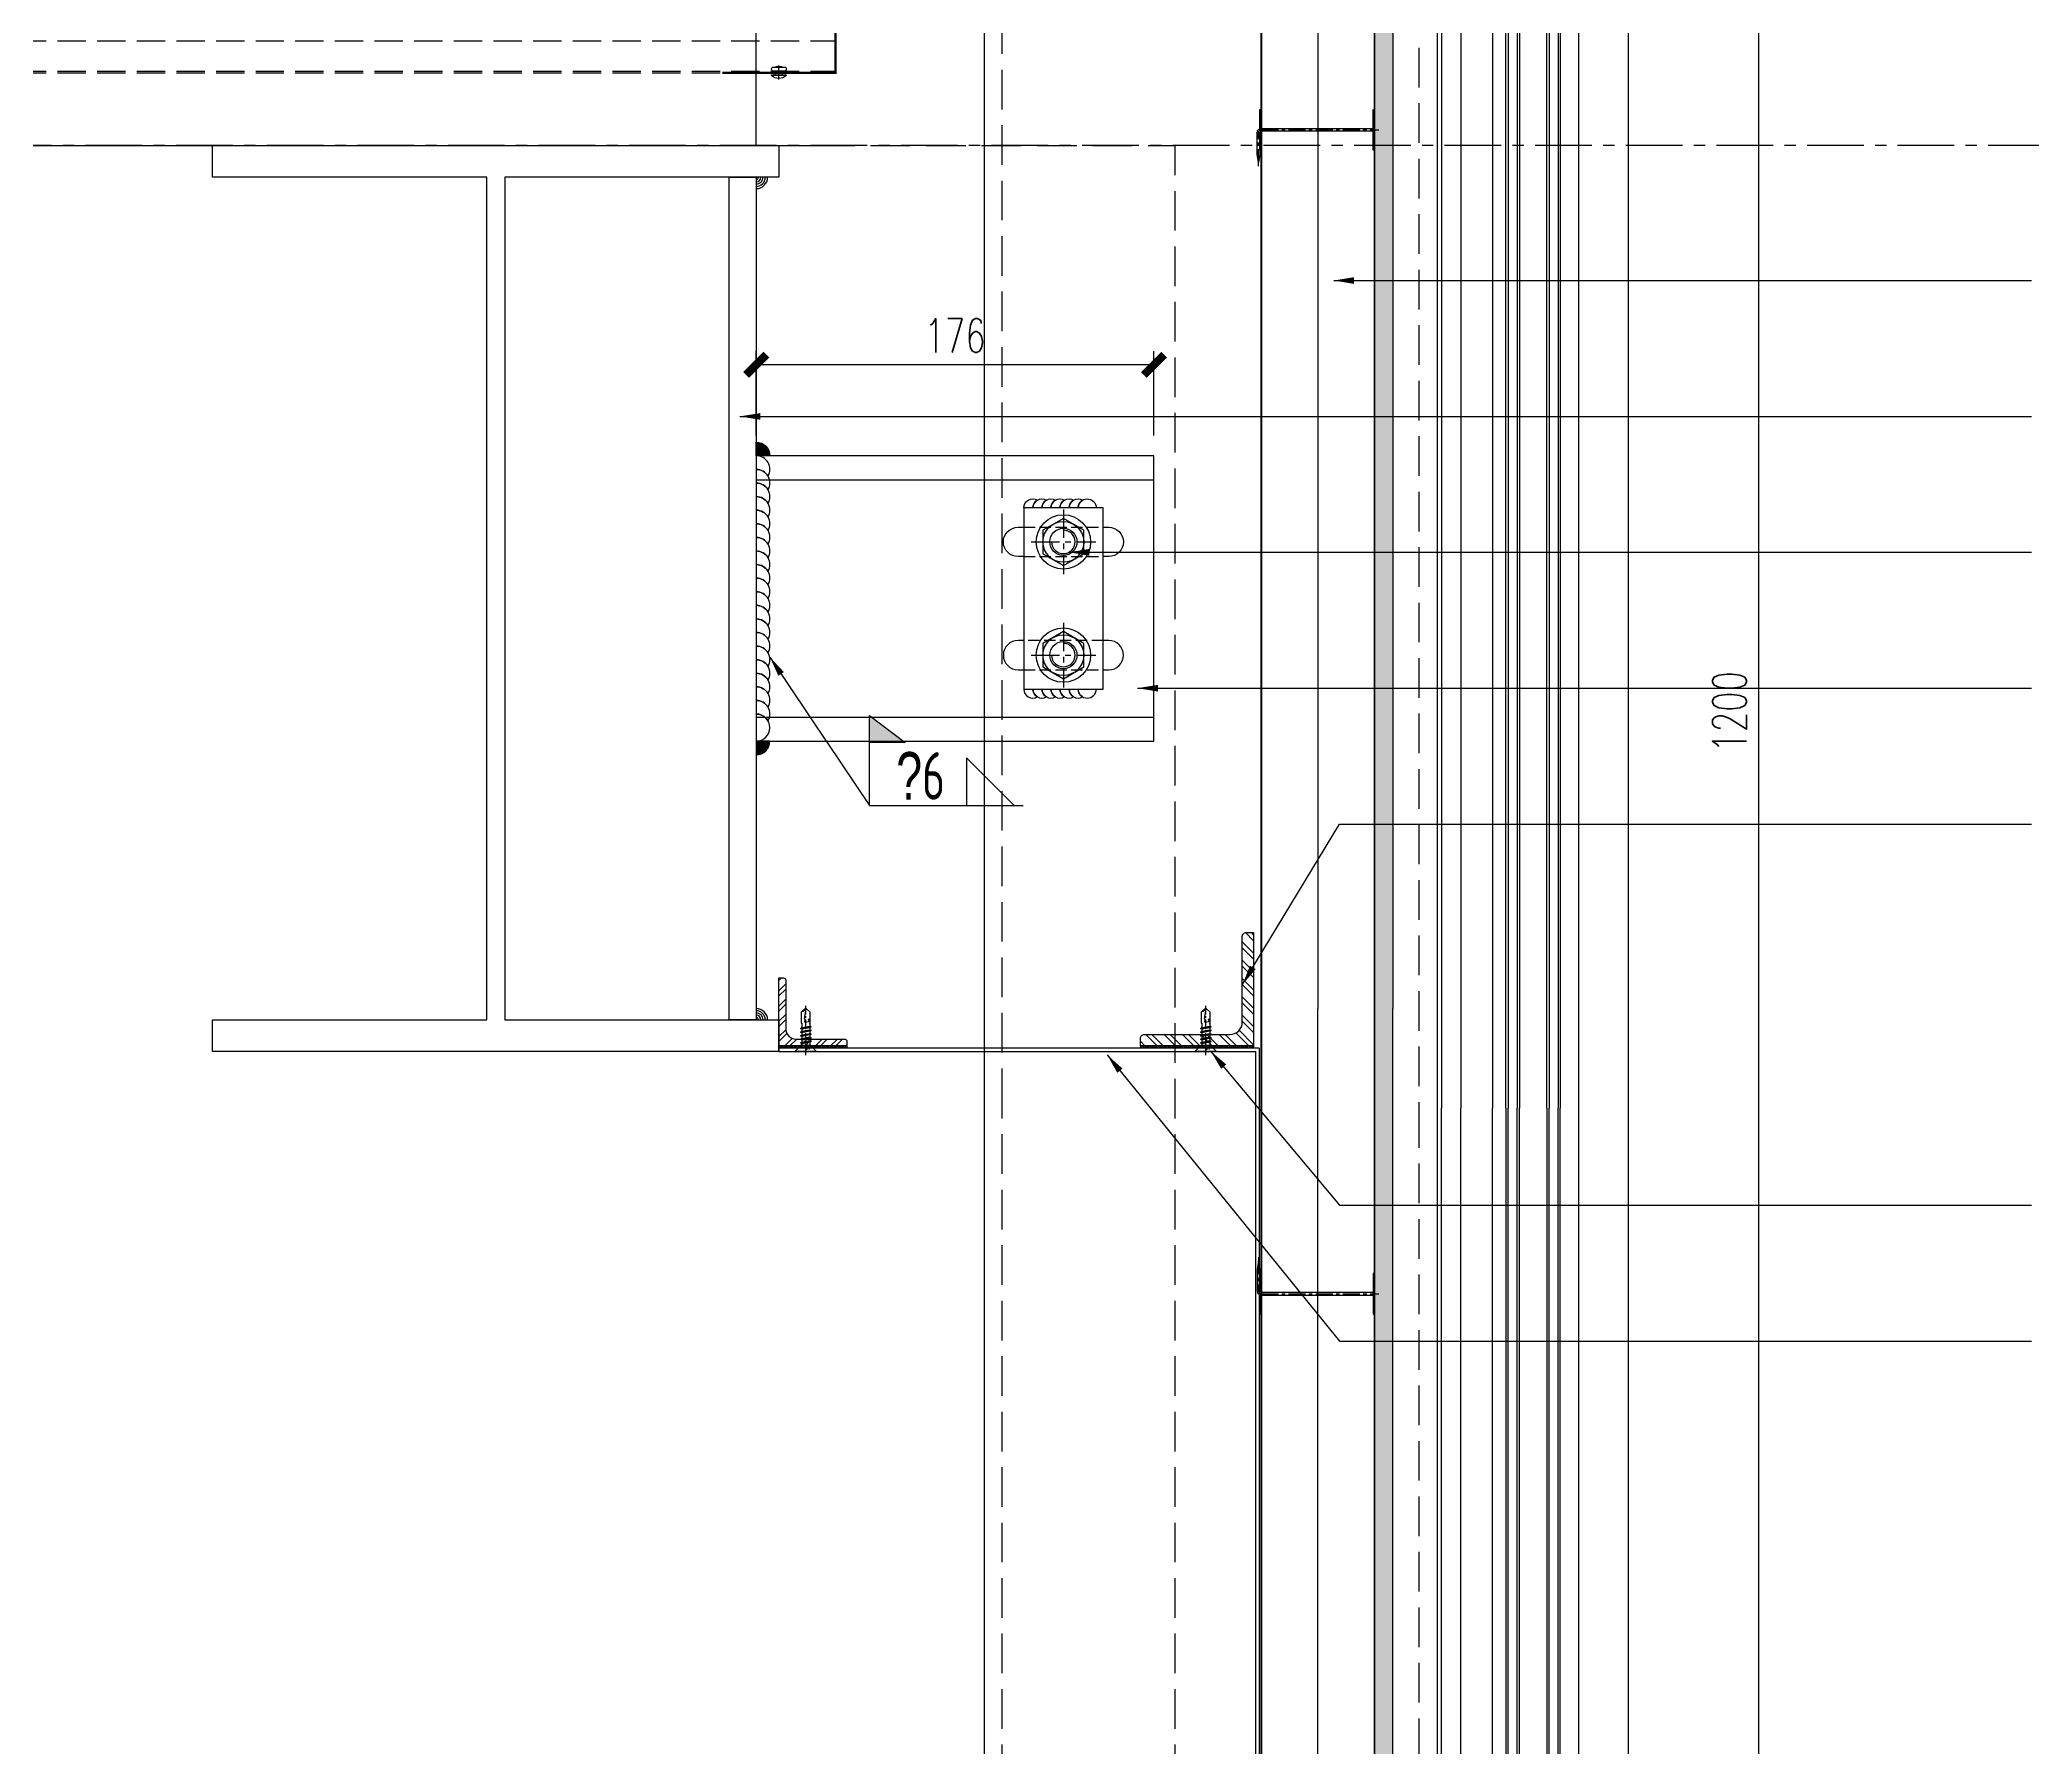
# Model space of a CAD drawing. Extents: x -160106 to 966792, y -663931 to 1550022.
# Drawn here: x -59554 to -58675, y -86193 to -85439 of the extents above; entities that cross this region are included whole.
import ezdxf
from ezdxf.enums import TextEntityAlignment as Align
from ezdxf.xclip import XClip

# ---------------------------------------------------------------- set-up
doc = ezdxf.new("R2010")
doc.units = 0
for name, pattern in [('CENTER', [2, 1.25, -0.25, 0.25, -0.25]), ('ZN-CENTER', [2, 1.25, -0.25, 0.25, -0.25]), ('ZN-DASH', [0.35, 0.25, -0.1])]:
    doc.linetypes.add(name, pattern=pattern)
for name, color, linetype in [('!ZN1-填充-8', 8, 'Continuous'), ('!ZN1-标注-173', 173, 'Continuous'), ('!ZN3-其它材质幕墙-60', 60, 'Continuous'), ('!ZN3-玻璃幕墙-4', 4, 'Continuous'), ('!ZN3-铝板幕墙-3', 3, 'Continuous'), ('!ZN4-焊缝-8', 8, 'Continuous'), ('!ZN4-配件-11', 11, 'Continuous'), ('!ZN5-钢材投影-40', 40, 'Continuous'), ('!ZN5-钢材断面-2', 2, 'Continuous'), ('!ZN5-铝材投影-112', 112, 'Continuous'), ('!ZN6-虚线-8', 8, 'ZN-DASH'), ('!ZN6-轴线-1', 1, 'ZN-CENTER'), ('11紧固件', 11, 'Continuous'), ('20剖面图$0$A-LIN-V', 9, 'Continuous'), ('20剖面图$0$AS-WALL', 40, 'Continuous'), ('20剖面图$0$建-柱-钢', 9, 'Continuous'), ('A-LIN-V', 9, 'Continuous'), ('BM', 8, '保温棉'), ('DIM', 173, 'Continuous'), ('Fill', 8, 'Continuous'), ('拉铆钉', 243, 'Continuous'), ('焊缝', 8, 'Continuous'), ('钢承板', 253, 'Continuous')]:
    doc.layers.add(name, color=color, linetype=linetype)
doc.styles.add('DHTEXT-1', font='ROMANS.shx', dxfattribs={"width": 0.7, "bigfont": 'CHINESE.shx'})
doc.styles.add('HZ_TS_0.7', font='TSSDENG', dxfattribs={"width": 0.7, "bigfont": 'HZTXT'})
doc.linetypes.add('保温棉', pattern='A,0.006248,-6.2484,[134,ltypeshp.shx,S=6.2484,R=0,X=-6.2484,Y=0],-12.4968,[134,ltypeshp.shx,S=6.2484,R=180,X=6.2484,Y=0],-6.2484', length=24.999848)
doc.dimstyles.new('ZN6', dxfattribs={"dimscale": 6, "dimtxt": 2.5, "dimasz": 1.5, "dimexe": 1, "dimexo": 2, "dimgap": 0.9, "dimtad": 1, "dimdec": 0, "dimdsep": 46, "dimtxsty": 'DHTEXT-1', "dimblk": 'ARCHTICK', "dimcen": 2.5, "dimclrd": 173, "dimclre": 173, "dimclrt": 7, "dimazin": 2, "dimtfac": 1, "dimtdec": 1, "dimtix": 1, "dimtmove": 2, "dimatfit": 3, "dimfxl": 0, "dimtolj": 1, "dimtzin": 0, "dimarcsym": 0})

# ---------------------------------------------------------------- blocks, each defined once
blk = doc.blocks.new('20剖面图$0$G$CBF9D2CED')
at = {"layer": '20剖面图$0$建-柱-钢'}
for p, q in [((-125, -300), (-125, -314)), ((125, -300), (-125, -300)), ((125, -314), (125, -300)), ((-125, -314), (-4, -314)), ((-4, -314), (-4, -686)), ((4, -686), (4, -314)), ((4, -314), (125, -314)), ((-4, -686), (-125, -686)), ((-125, -686), (-125, -700)), ((125, -686), (4, -686)), ((125, -700), (125, -686)), ((-125, -700), (125, -700))]:
    blk.add_line(p, q, dxfattribs=at)
blk = doc.blocks.new('*U1862')
at = {"layer": '!ZN1-填充-8'}
for p, q in [((-23, 8), (-23, 425)), ((-19, 8), (-19, 425)), ((-5, 8), (-5, 425)), ((-1, 8), (-1, 425))]:
    blk.add_line(p, q, dxfattribs=at)
at = {"layer": '!ZN3-玻璃幕墙-4'}
for points in [[(-24, 425), (-24, 9), (-23, 8), (-19, 8), (-18, 9), (-18, 425)], [(-6, 425), (-6, 9), (-5, 8), (-1, 8), (0, 9), (0, 425)]]:
    blk.add_lwpolyline(points, dxfattribs=at)
at = {"layer": '!ZN5-钢材投影-40', "ltscale": 0.3}
for p, q in [((-254.4, 425), (-254.4, -575.84)), ((-54.4, 425), (-54.4, -575.84))]:
    blk.add_line(p, q, dxfattribs=at)
at = {"layer": '!ZN5-铝材投影-112'}
for p, q in [((-52.4, 40), (-52.4, 425)), ((-43.9, 40), (-43.9, 425)), ((-30, 40), (-30, 425)), ((8, 425), (8, -575.84)), ((30, 425), (30, -575.84))]:
    blk.add_line(p, q, dxfattribs=at)
at = {"layer": '!ZN6-虚线-8', "color": 8, "linetype": 'ZN-DASH', "ltscale": 70}
for p, q in [((-246.4, -575.84), (-246.4, 425)), ((-62.4, 425), (-62.4, -575.84))]:
    blk.add_line(p, q, dxfattribs=at)
blk = doc.blocks.new('*U1973')
at = {"layer": '!ZN1-填充-8'}
for p, q in [((-23, -8), (-23, -775)), ((-19, -8), (-19, -775)), ((-5, -8), (-5, -775)), ((-1, -8), (-1, -775))]:
    blk.add_line(p, q, dxfattribs=at)
at = {"layer": '!ZN3-玻璃幕墙-4'}
for points in [[(-24, -775), (-24, -9), (-23, -8), (-19, -8), (-18, -9), (-18, -775)], [(-6, -775), (-6, -9), (-5, -8), (-1, -8), (0, -9), (0, -775)]]:
    blk.add_lwpolyline(points, dxfattribs=at)
at = {"layer": '!ZN5-钢材投影-40', "ltscale": 0.3}
for p, q in [((-254.4, 624.16), (-254.4, -775)), ((-54.4, 624.16), (-54.4, -775))]:
    blk.add_line(p, q, dxfattribs=at)
at = {"layer": '!ZN5-铝材投影-112'}
for p, q in [((8, 624.16), (8, -775)), ((30, 624.16), (30, -775)), ((-52.4, -40), (-52.4, -775)), ((-43.9, -40), (-43.9, -775)), ((-30, -40), (-30, -775))]:
    blk.add_line(p, q, dxfattribs=at)
at = {"layer": '!ZN6-虚线-8', "color": 8, "linetype": 'ZN-DASH', "ltscale": 70}
for p, q in [((-246.4, -775), (-246.4, 624.16)), ((-62.4, 624.16), (-62.4, -775))]:
    blk.add_line(p, q, dxfattribs=at)
blk = doc.blocks.new('20250829112545')
at = {"layer": '!ZN5-钢材投影-40', "ltscale": 0.3}
blk.add_lwpolyline([(-10, 0), (-10, -372), (-22, -372), (-22, 0)], close=True, dxfattribs=at)
at = {"layer": '焊缝', "ltscale": 30}
for centre, radius, start, end in [((-10, 0), 5, 270, 0), ((-10, 0), 4, 270, 0), ((-10, 0), 3, 270, 0), ((-10, 0), 2, 270, 0), ((-10, 0), 1, 270, 0), ((-10, -372), 5, 0, 90), ((-10, -372), 4, 0, 90), ((-10, -372), 3, 0, 90), ((-10, -372), 2, 0, 90), ((-10, -372), 1, 0, 90)]:
    blk.add_arc(centre, radius, start, end, dxfattribs=at)
blk = doc.blocks.new('*U2279')
at = {"linetype": 'ByBlock', "ltscale": 15}
for points in [[(-0.5, 50.6), (-9, 50.6), (-9, 50), (-0.6, 50)], [(0.6, 50), (9, 50), (9, 50.6), (1.2, 50.6)]]:
    blk.add_lwpolyline(points, dxfattribs=at)
blk.add_lwpolyline([(0.6, 0.6), (0.6, 50, -0.414214), (1.2, 50.6), (10.94, 50.6), (14.34, 51.2), (10.94, 51.8), (1.2, 51.8, 0.414214), (-0.6, 50), (-0.6, 0.6)], format="xyb", dxfattribs=at)
at = {"color": 0, "linetype": 'ZN-CENTER', "ltscale": 6}
blk.add_lwpolyline([(16.11, 51.2), (1.2, 51.2, 0.414214), (0, 50), (0, -1.81)], format="xyb", dxfattribs=at)
at = {"linetype": 'ByBlock', "ltscale": 15}
blk.add_lwpolyline([(-9, 0.6), (-9, 0), (9, 0), (9, 0.6)], close=True, dxfattribs=at)
blk = doc.blocks.new('*U2281')
at = {"color": 0, "linetype": 'CENTER', "ltscale": 3}
blk.add_line((-4.85, 0), (14.54, 0), dxfattribs=at)
at = {"linetype": 'ByBlock', "ltscale": 10}
for p, q in [((0, 1.55), (9.9, 1.55)), ((0.99, 2.11), (1.58, -2.11)), ((2.39, 2.11), (2.98, -2.11)), ((3.79, 2.11), (4.38, -2.11)), ((5.19, 2.11), (5.78, -2.11)), ((6.59, 2.11), (7.18, -2.11)), ((7.99, 2.11), (8.58, -2.11)), ((9.39, 2.11), (9.98, -2.11)), ((9.9, 1.55), (13, 0)), ((9.9, -1.55), (0, -1.55)), ((13, 0), (9.9, -1.55))]:
    blk.add_line(p, q, dxfattribs=at)
blk.add_lwpolyline([(-3.09, 0.4, -0.151467), (-1.72, 4), (0, 4), (0, -4), (-1.72, -4, -0.151467), (-3.09, -0.4), (-2.7, -0.4), (-2.7, 0.4)], format="xyb", close=True, dxfattribs=at)
for points in [[(1.26, -1.55), (0.66, 1.55), (0.99, 2.11), (1.31, 1.55), (1.9, -1.55), (1.58, -2.11)], [(2.66, -1.55), (2.06, 1.55), (2.39, 2.11), (2.71, 1.55), (3.3, -1.55), (2.98, -2.11)], [(4.06, -1.55), (3.46, 1.55), (3.79, 2.11), (4.11, 1.55), (4.7, -1.55), (4.38, -2.11)], [(5.46, -1.55), (4.86, 1.55), (5.19, 2.11), (5.51, 1.55), (6.1, -1.55), (5.78, -2.11)], [(6.86, -1.55), (6.26, 1.55), (6.59, 2.11), (6.91, 1.55), (7.5, -1.55), (7.18, -2.11)], [(8.26, -1.55), (7.66, 1.55), (7.99, 2.11), (8.31, 1.55), (8.9, -1.55), (8.58, -2.11)], [(9.66, -1.55), (9.06, 1.55), (9.39, 2.11), (9.71, 1.55), (10.3, -1.55), (9.98, -2.11)]]:
    blk.add_lwpolyline(points, close=True, dxfattribs=at)
at = {"layer": 'Defpoints', "color": 0, "ltscale": 10, "style": 'DHTEXT-1', "width": 0.7}
blk.add_text('4.2', height=1, rotation=90, dxfattribs=at).set_placement((-0.49, -1.36), align=Align.CENTER)
blk = doc.blocks.new('*U2280')
at = {"color": 0, "linetype": 'CENTER', "ltscale": 3}
blk.add_line((-4.85, 0), (20.54, 0), dxfattribs=at)
at = {"linetype": 'ByBlock', "ltscale": 10}
for p, q in [((0, 1.55), (15.9, 1.55)), ((0.99, 2.11), (1.58, -2.11)), ((2.39, 2.11), (2.98, -2.11)), ((3.79, 2.11), (4.38, -2.11)), ((5.19, 2.11), (5.78, -2.11)), ((6.59, 2.11), (7.18, -2.11)), ((7.99, 2.11), (8.58, -2.11)), ((9.39, 2.11), (9.98, -2.11)), ((10.79, 2.11), (11.38, -2.11)), ((12.19, 2.11), (12.78, -2.11)), ((13.59, 2.11), (14.18, -2.11)), ((14.99, 2.11), (15.58, -2.11)), ((15.9, 1.55), (19, 0)), ((15.9, -1.55), (0, -1.55)), ((19, 0), (15.9, -1.55))]:
    blk.add_line(p, q, dxfattribs=at)
blk.add_lwpolyline([(-3.09, 0.4, -0.151467), (-1.72, 4), (0, 4), (0, -4), (-1.72, -4, -0.151467), (-3.09, -0.4), (-2.7, -0.4), (-2.7, 0.4)], format="xyb", close=True, dxfattribs=at)
for points in [[(1.26, -1.55), (0.66, 1.55), (0.99, 2.11), (1.31, 1.55), (1.9, -1.55), (1.58, -2.11)], [(2.66, -1.55), (2.06, 1.55), (2.39, 2.11), (2.71, 1.55), (3.3, -1.55), (2.98, -2.11)], [(4.06, -1.55), (3.46, 1.55), (3.79, 2.11), (4.11, 1.55), (4.7, -1.55), (4.38, -2.11)], [(5.46, -1.55), (4.86, 1.55), (5.19, 2.11), (5.51, 1.55), (6.1, -1.55), (5.78, -2.11)], [(6.86, -1.55), (6.26, 1.55), (6.59, 2.11), (6.91, 1.55), (7.5, -1.55), (7.18, -2.11)], [(8.26, -1.55), (7.66, 1.55), (7.99, 2.11), (8.31, 1.55), (8.9, -1.55), (8.58, -2.11)], [(9.66, -1.55), (9.06, 1.55), (9.39, 2.11), (9.71, 1.55), (10.3, -1.55), (9.98, -2.11)], [(11.06, -1.55), (10.46, 1.55), (10.79, 2.11), (11.11, 1.55), (11.7, -1.55), (11.38, -2.11)], [(12.46, -1.55), (11.86, 1.55), (12.19, 2.11), (12.51, 1.55), (13.1, -1.55), (12.78, -2.11)], [(13.86, -1.55), (13.26, 1.55), (13.59, 2.11), (13.91, 1.55), (14.5, -1.55), (14.18, -2.11)], [(15.26, -1.55), (14.66, 1.55), (14.99, 2.11), (15.31, 1.55), (15.9, -1.55), (15.58, -2.11)]]:
    blk.add_lwpolyline(points, close=True, dxfattribs=at)
at = {"layer": 'Defpoints', "color": 0, "ltscale": 10, "style": 'DHTEXT-1', "width": 0.7}
blk.add_text('4.2', height=1, rotation=90, dxfattribs=at).set_placement((-0.49, -1.36), align=Align.CENTER)
blk = doc.blocks.new('*U2282')
at = {"linetype": 'ByBlock', "ltscale": 10}
blk.add_lwpolyline([(0, -5), (1, -5), (1, 5), (0, 5)], close=True, dxfattribs=at)
blk = doc.blocks.new('*U1977')
at = {"layer": '!ZN1-填充-8', "ltscale": 10}
h = blk.add_hatch(dxfattribs=at)
h.set_pattern_fill('AR-CONC', color=8, scale=10)
h.set_pattern_definition([(50, (218.677, 0), (18.2185, -1.5939), [1.905, -20.955]), (355, (218.677, 0), (-3.5243, 19.1057), [1.524, -16.764]), (100.451, (220.195, -0.133), (14.6943, 17.5117), [1.619, -17.809]), (46.184, (218.677, 5.08), (27.108, -4.2042), [2.8575, -31.4325]), (96.636, (220.936, 4.73), (23.7404, 24.7426), [2.4285, -26.7135]), (351.184, (218.677, 5.08), (23.7405, 24.7425), [2.286, -25.146]), (21, (221.217, 3.81), (15.1615, -10.2266), [1.905, -20.955]), (326, (221.217, 3.81), (6.1802, 18.4188), [1.524, -16.764]), (71.451, (222.48, 2.958), (21.3416, 8.1923), [1.619, -17.809]), (37.5, (218.677, 0), (0.30886, 8.4555), [0, -16.5608, 0, -17.018, 0, -16.8275]), (7.5, (218.677, 0), (6.68197, 10.01806), [0, -9.7028, 0, -16.1798, 0, -6.4135]), (327.5, (213.013, 0), (13.55906, -0.57287), [0, -6.35, 0, -19.812, 0, -26.289]), (317.5, (210.473, 0), (14.8129, 2.54265), [0, -8.255, 0, -13.1572, 0, -18.669])])
edge = h.paths.add_edge_path()
edge.add_line((425.91, 8), (0, 8))
edge.add_line((0, 8), (0, 0))
edge.add_line((0, 0), (425.91, 0))
at = {"layer": '!ZN1-填充-8', "const_width": 1}
blk.add_lwpolyline([(-3, 58), (425.91, 58)], dxfattribs=at)
at = {"layer": '!ZN3-其它材质幕墙-60', "ltscale": 20}
blk.add_lwpolyline([(425.91, 8), (0, 8), (0, 0), (425.91, 0)], dxfattribs=at)
at = {"layer": '!ZN5-铝材投影-112'}
blk.add_lwpolyline([(-2, 8), (28, 8), (28, 11), (1, 11), (1, 28), (-2, 28)], close=True, dxfattribs=at)
at = {"layer": '!ZN6-虚线-8', "color": 8, "linetype": 'ZN-DASH', "ltscale": 10}
for p, q in [((13, 8), (13, 0)), ((19, 8), (19, 0))]:
    blk.add_line(p, q, dxfattribs=at)
at = {"layer": 'BM'}
blk.add_line((-3, 33), (425.91, 33), dxfattribs=at)
at = {"layer": 'Defpoints', "color": 8}
blk.add_lwpolyline([(425.91, 58), (-3, 58), (-3, 8), (425.91, 8)], dxfattribs=at)
at = {"layer": '!ZN4-配件-11', "color": 1}
blk.add_blockref('*U2279', (300, 8), dxfattribs=at)
for name, p, rotation in [('*U2281', (1, 18), 180), ('*U2280', (16, -1), 89.99999999999997)]:
    blk.add_blockref(name, p, dxfattribs=dict(at, rotation=rotation))
at = {"layer": '!ZN4-配件-11', "extrusion": (0, 0, -1), "zscale": -1, "rotation": 270}
blk.add_blockref('*U2282', (-16, 0), dxfattribs=at)
blk = doc.blocks.new('*U1978')
at = {"layer": '!ZN1-填充-8', "ltscale": 10}
h = blk.add_hatch(dxfattribs=at)
h.set_pattern_fill('AR-CONC', color=8, scale=10)
h.set_pattern_definition([(50, (480.863, 0), (18.21847, -1.5939), [1.905, -20.955]), (355, (480.863, 0), (-3.5243, 19.1057), [1.524, -16.764]), (100.451, (482.382, -0.133), (14.69425, 17.5117), [1.619, -17.809]), (46.184, (480.863, 5.08), (27.1079, -4.2042), [2.8575, -31.4325]), (96.6356, (483.122, 4.73), (23.7404, 24.7426), [2.4285, -26.7135]), (351.184, (480.863, 5.08), (23.7405, 24.7425), [2.286, -25.146]), (21, (483.403, 3.81), (15.1615, -10.22655), [1.905, -20.955]), (326, (483.403, 3.81), (6.1802, 18.4188), [1.524, -16.764]), (71.4514, (484.667, 2.958), (21.34165, 8.1923), [1.619, -17.809]), (37.5, (480.8634, 0), (0.30886, 8.4555), [0, -16.5608, 0, -17.018, 0, -16.8275]), (7.5, (480.863, 0), (6.68197, 10.01806), [0, -9.7028, 0, -16.1798, 0, -6.4135]), (327.5, (475.199, 0), (13.55906, -0.57287), [0, -6.35, 0, -19.812, 0, -26.289]), (317.5, (472.659, 0), (14.81292, 2.54265), [0, -8.255, 0, -13.1572, 0, -18.669])])
edge = h.paths.add_edge_path()
edge.add_line((688.09, 8), (0, 8))
edge.add_line((0, 8), (0, 0))
edge.add_line((0, 0), (688.09, 0))
at = {"layer": '!ZN1-填充-8', "const_width": 1}
blk.add_lwpolyline([(-3, 58), (688.09, 58)], dxfattribs=at)
at = {"layer": '!ZN3-其它材质幕墙-60', "ltscale": 20}
blk.add_lwpolyline([(688.09, 8), (0, 8), (0, 0), (688.09, 0)], dxfattribs=at)
at = {"layer": '!ZN5-铝材投影-112'}
blk.add_lwpolyline([(-2, 8), (28, 8), (28, 11), (1, 11), (1, 28), (-2, 28)], close=True, dxfattribs=at)
at = {"layer": '!ZN6-虚线-8', "color": 8, "linetype": 'ZN-DASH', "ltscale": 10}
for p, q in [((13, 8), (13, 0)), ((19, 8), (19, 0))]:
    blk.add_line(p, q, dxfattribs=at)
at = {"layer": 'BM'}
blk.add_line((-3, 33), (688.09, 33), dxfattribs=at)
at = {"layer": 'Defpoints', "color": 8}
blk.add_lwpolyline([(688.09, 58), (-3, 58), (-3, 8), (688.09, 8)], dxfattribs=at)
at = {"layer": '!ZN4-配件-11', "color": 1}
blk.add_blockref('*U2279', (300, 8), dxfattribs=at)
for name, p, rotation in [('*U2281', (1, 18), 180), ('*U2280', (16, -1), 89.99999999999997)]:
    blk.add_blockref(name, p, dxfattribs=dict(at, rotation=rotation))
at = {"layer": '!ZN4-配件-11', "extrusion": (0, 0, -1), "zscale": -1, "rotation": 270}
blk.add_blockref('*U2282', (-16, 0), dxfattribs=at)
blk = doc.blocks.new('ZT_角钢(填充)_50X50X5')
at = {"layer": '!ZN1-填充-8'}
h = blk.add_hatch(dxfattribs=at)
h.set_pattern_fill('ANSI32', color=256, scale=0.6, style=0)
h.set_pattern_definition([(45, (-11702.1455, -65281.3866), (-4.04111525, 4.04111525), []), (45, (-11699.4514, -65281.3866), (-4.04111525, 4.04111525), [])])
h.paths.add_polyline_path([(50, 3.33, 0.414214), (48.33, 5), (10.5, 5, -0.414214), (5, 10.5), (5, 48.33, 0.414214), (3.33, 50), (0, 50), (0, 0), (50, 0)])
at = {"layer": '!ZN5-钢材断面-2'}
blk.add_lwpolyline([(0, 0), (0, 50), (3.33, 50, -0.414214), (5, 48.33), (5, 10.5, 0.414214), (10.5, 5), (48.33, 5, -0.414214), (50, 3.33), (50, 0), (0, 0)], format="xyb", dxfattribs=at)
blk = doc.blocks.new('*U2368')
at = {"layer": '!ZN5-钢材断面-2', "extrusion": (0, 0, -1), "zscale": -1, "rotation": 90}
blk.add_blockref('ZT_角钢(填充)_50X50X5', (0, 0), dxfattribs=at)
blk = doc.blocks.new('*U2937')
at = {"layer": '拉铆钉'}
blk.add_line((-2.07, 0), (4.14, 0), dxfattribs=at)
for points in [[(-0.4, 3.2, 0.376048), (-0.4, -3.2)], [(3.37, -1.28), (3.45, -1.28, 0.414214), (3.69, -1.04), (3.69, 1.04, 0.414214), (3.45, 1.28), (3.37, 1.28)]]:
    blk.add_lwpolyline(points, format="xyb", dxfattribs=at)
for points in [[(0, -3.2), (0, 3.2), (-0.4, 3.2), (-0.4, -3.2)], [(1.61, -1.6), (0, -1.6), (0, 1.6), (1.61, 1.6)]]:
    blk.add_lwpolyline(points, close=True, dxfattribs=at)
blk.add_lwpolyline([(2.73, 3.2), (2.25, 3.2, 0.414214), (1.61, 2.56), (1.61, -2.56, 0.414214), (2.25, -3.2), (2.73, -3.2, 0.414214), (3.37, -2.56), (3.37, 2.56, 0.414214)], format="xyb", close=True, dxfattribs=at)
blk = doc.blocks.new('20250908100738', base_point=(-59332.14, -80635.9))
at = {"color": 8, "ltscale": 50}
for p, q in [((-60064.16, -81009.04), (-59248.16, -81009.04)), ((-60064.16, -81022.44), (-59248.16, -81022.44)), ((-60064.16, -81023.24), (-59248.16, -81023.24))]:
    blk.add_line(p, q, dxfattribs=at)
at = {"layer": 'A-LIN-V', "color": 8, "ltscale": 1000}
blk.add_line((-59827.16, -81055.33), (-59248.16, -81055.33), dxfattribs=at)
at = {"layer": '钢承板', "color": 8, "const_width": 1}
blk.add_lwpolyline([(-59248.16, -80688.33), (-59248.16, -81023.24), (-59298.16, -81023.24)], dxfattribs=at)
at = {"color": 8, "ltscale": 1000, "xscale": -1, "rotation": 270}
blk.add_blockref('*U2937', (-59273.16, -81024.06), dxfattribs=at)
blk = doc.blocks.new('*U2392')
at = {"linetype": 'ZN-DASH', "ltscale": 20}
blk.add_wipeout([(-175.6, -63), (0, -63), (0, 63), (-175.6, 63)], dxfattribs=at).dxf.layer = '!ZN6-虚线-8'
at = {"layer": '!ZN4-焊缝-8', "ltscale": 0.1}
h = blk.add_hatch(color=256, dxfattribs=at)
edge = h.paths.add_edge_path()
edge.add_line((-169.6, 63), (-175.6, 63))
edge.add_line((-175.6, 63), (-175.6, 69))
edge.add_arc((-175.6, 63), 6, 0, 90, ccw=False)
h = blk.add_hatch(color=256, dxfattribs=at)
edge = h.paths.add_edge_path()
edge.add_line((-169.6, -63), (-175.6, -63))
edge.add_line((-175.6, -63), (-175.6, -69))
edge.add_arc((-175.6, -63), 6, 270, 360)
for points in [[(-169.6, 63), (-175.6, 63), (-175.6, 69, -0.414214)], [(-169.6, -63), (-175.6, -63), (-175.6, -69, 0.414214)]]:
    blk.add_lwpolyline(points, format="xyb", close=True, dxfattribs=at)
at = {"layer": '!ZN4-焊缝-8', "color": 8, "ltscale": 20}
blk.add_lwpolyline([(-175.6, -63, 1), (-175.6, -51, -0.267949), (-170.4, -54, 0.57735), (-175.6, -45, -0.267949), (-170.4, -48, 0.57735), (-175.6, -39, -0.267949), (-170.4, -42, 0.57735), (-175.6, -33, -0.267949), (-170.4, -36, 0.57735), (-175.6, -27, -0.267949), (-170.4, -30, 0.57735), (-175.6, -21, -0.267949), (-170.4, -24, 0.57735), (-175.6, -15, -0.267949), (-170.4, -18, 0.57735), (-175.6, -9, -0.267949), (-170.4, -12, 0.57735), (-175.6, -3, -0.267949), (-170.4, -6, 0.57735), (-175.6, 3, -0.267949), (-170.4, 0, 0.57735), (-175.6, 9, -0.267949), (-170.4, 6, 0.57735), (-175.6, 15, -0.267949), (-170.4, 12, 0.57735), (-175.6, 21, -0.267949), (-170.4, 18, 0.57735), (-175.6, 27, -0.267949), (-170.4, 24, 0.57735), (-175.6, 33, -0.267949), (-170.4, 30, 0.57735), (-175.6, 39, -0.267949), (-170.4, 36, 0.57735), (-175.6, 45, -0.267949), (-170.4, 42, 0.57735), (-175.6, 51, -0.267949), (-170.4, 48, 0.57735), (-175.6, 57, -0.267949), (-170.4, 54, 0.57735), (-175.6, 63)], format="xyb", dxfattribs=at)
at = {"layer": '!ZN4-焊缝-8', "ltscale": 0.1}
for points in [[(-57.5, 40, -0.57735), (-51.5, 43.46, 0.267949), (-53.5, 40, -0.57735), (-47.5, 43.46, 0.267949), (-49.5, 40, -0.57735), (-43.5, 43.46, 0.267949), (-45.5, 40, -0.57735), (-39.5, 43.46, 0.267949), (-41.5, 40, -0.57735), (-35.5, 43.46, 0.267949), (-37.5, 40, -0.57735), (-31.5, 43.46, 0.267949), (-33.5, 40, -1), (-25.5, 40, -1)], [(-57.5, -40, 0.57735), (-51.5, -43.46, -0.267949), (-53.5, -40, 0.57735), (-47.5, -43.46, -0.267949), (-49.5, -40, 0.57735), (-43.5, -43.46, -0.267949), (-45.5, -40, 0.57735), (-39.5, -43.46, -0.267949), (-41.5, -40, 0.57735), (-35.5, -43.46, -0.267949), (-37.5, -40, 0.57735), (-31.5, -43.46, -0.267949), (-33.5, -40, 1), (-25.5, -40, 1)]]:
    blk.add_lwpolyline(points, format="xyb", dxfattribs=at)
at = {"layer": '!ZN4-配件-11', "linetype": 'ByBlock', "ltscale": 10}
for points in [[(-31, 30.2), (-40, 35.39), (-49, 30.2), (-49, 19.8), (-40, 14.61), (-31, 19.8)], [(-31, -19.8), (-40, -14.61), (-49, -19.8), (-49, -30.2), (-40, -35.39), (-31, -30.2)]]:
    blk.add_lwpolyline(points, close=True, dxfattribs=at)
for centre, radius in [((-40, 25), 12), ((-40, 25), 9), ((-40, 25), 6), ((-40, -25), 12), ((-40, -25), 9), ((-40, -25), 6)]:
    blk.add_circle(centre, radius, dxfattribs=at)
for centre in [(-40, 25), (-40, -25)]:
    blk.add_arc(centre, 5.19, 180, 90, dxfattribs=at)
at = {"layer": '!ZN5-钢材投影-40'}
for p, q in [((-175.6, 52.44), (0, 52.44)), ((-175.6, -52.44), (0, -52.44))]:
    blk.add_line(p, q, dxfattribs=at)
for points in [[(-175.6, -63), (0, -63), (0, 63), (-175.6, 63)], [(-57.5, -40), (-22.5, -40), (-22.5, 40), (-57.5, 40), (-57.5, -40)]]:
    blk.add_lwpolyline(points, close=True, dxfattribs=at)
for points in [[(-57.5, 18.5), (-60, 18.5, -1), (-60, 31.5), (-57.5, 31.5)], [(-22.5, 31.5), (-20, 31.5, -1), (-20, 18.5), (-22.5, 18.5)], [(-57.5, -18.5), (-60, -18.5, 1), (-60, -31.5), (-57.5, -31.5)], [(-22.5, -31.5), (-20, -31.5, 1), (-20, -18.5), (-22.5, -18.5)]]:
    blk.add_lwpolyline(points, format="xyb", dxfattribs=at)
at = {"layer": '!ZN6-虚线-8', "linetype": 'ZN-DASH', "ltscale": 20}
for p, q in [((-75, 63), (-75, -63)), ((-57.5, 31.5), (-22.5, 31.5)), ((-57.5, 18.5), (-22.5, 18.5)), ((-22.5, -18.5), (-57.5, -18.5)), ((-57.5, -31.5), (-22.5, -31.5))]:
    blk.add_line(p, q, dxfattribs=at)
at = {"layer": '!ZN6-轴线-1', "color": 1, "linetype": 'ZN-CENTER', "ltscale": 10}
for p, q in [((-40, 39.27), (-40, 10.73)), ((-54.27, 25), (-25.73, 25)), ((-40, -10.73), (-40, -39.27)), ((-54.27, -25), (-25.73, -25))]:
    blk.add_line(p, q, dxfattribs=at)
blk = doc.blocks.new('ZN-角钢30X30X3')
at = {"layer": '!ZN1-填充-8'}
h = blk.add_hatch(dxfattribs=at)
h.set_pattern_fill('ANSI32', color=256, scale=0.5, style=0)
edge = h.paths.add_edge_path()
edge.add_line((0, 0), (0, 30))
edge.add_line((0, 30), (2, 30))
edge.add_arc((2, 29), 1, 360, 450, ccw=False)
edge.add_line((3, 29), (3, 7.5))
edge.add_arc((7.5, 7.5), 4.5, 180, 270)
edge.add_line((7.5, 3), (29, 3))
edge.add_arc((29, 2), 1, 360, 450, ccw=False)
edge.add_line((30, 2), (30, 0))
edge.add_line((30, 0), (0, 0))
at = {"layer": '!ZN5-钢材断面-2'}
blk.add_lwpolyline([(0, 0), (0, 30), (2, 30, -0.414214), (3, 29), (3, 7.5, 0.414214), (7.5, 3), (29, 3, -0.414214), (30, 2), (30, 0), (0, 0)], format="xyb", dxfattribs=at)
blk = doc.blocks.new('*U1980')
at = {"layer": '!ZN5-钢材断面-2', "extrusion": (0, 0, -1), "zscale": -1, "rotation": 90}
blk.add_blockref('ZN-角钢30X30X3', (0, 0), dxfattribs=at)
blk = doc.blocks.new('*U2963')
at = {"color": 0, "linetype": 'CENTER', "ltscale": 3}
blk.add_line((-1.64, 0), (20.6, 0), dxfattribs=at)
at = {"linetype": 'ByBlock', "ltscale": 10}
for p, q in [((0.2, 4.68), (0.2, -4.62)), ((3.78, 2.4), (4.46, -2.4)), ((5.38, 2.4), (6.06, -2.4)), ((6.98, 2.4), (7.66, -2.4)), ((8.58, 2.4), (9.26, -2.4)), ((10.18, 2.4), (10.86, -2.4)), ((12.38, -1.79), (2.8, -1.79))]:
    blk.add_line(p, q, dxfattribs=at)
for points in [[(0.2, -4.62), (0, -4.62), (0, 4.68), (0.2, 4.68), (2.8, 2.08), (2.8, 2.02), (2.8, -2.02)], [(4.1, -1.79), (3.43, 1.79), (3.78, 2.4), (4.13, 1.79), (4.81, -1.79), (4.46, -2.4)], [(5.7, -1.79), (5.03, 1.79), (5.38, 2.4), (5.73, 1.79), (6.41, -1.79), (6.06, -2.4)], [(7.3, -1.79), (6.63, 1.79), (6.98, 2.4), (7.33, 1.79), (8.01, -1.79), (7.66, -2.4)], [(8.9, -1.79), (8.23, 1.79), (8.58, 2.4), (8.93, 1.79), (9.61, -1.79), (9.26, -2.4)], [(10.5, -1.79), (9.83, 1.79), (10.18, 2.4), (10.53, 1.79), (11.21, -1.79), (10.86, -2.4)]]:
    blk.add_lwpolyline(points, close=True, dxfattribs=at)
blk.add_lwpolyline([(12.41, 1.79), (2.8, 1.79)], dxfattribs=at)
for points in [[(12.38, -1.79, -0.414214), (12.51, -1.93), (12.51, -1.99), (17.43, -1.99), (19, -0.22), (19, 0.22), (17.43, 1.99), (12.51, 1.99), (12.51, 1.89, -0.414214), (12.41, 1.79)], [(14.29, -1.99), (14.15, -1.03), (13.7, -1.31, -0.530462), (13.02, -1), (12.83, 0.09, -0.651316), (13.4, 0.47), (13.85, 0.18), (14.51, 0.57), (19, -0.22, -0.201226), (17.43, 1.99)]]:
    blk.add_lwpolyline(points, format="xyb", dxfattribs=at)
at = {"layer": 'Defpoints', "color": 0, "ltscale": 10, "style": 'DHTEXT-1', "width": 0.7}
blk.add_text('4.8', height=1, rotation=90, dxfattribs=at).set_placement((1.86, -0.98), align=Align.CENTER)
blk = doc.blocks.new('20250829153651')
at = {"layer": 'Fill', "ltscale": 800}
h = blk.add_hatch(dxfattribs=at)
h.set_pattern_fill('ANSI38', color=256, scale=0.4, style=0)
h.set_pattern_definition([(45, (55, 11401.5), (-0.449013, 0.449013), []), (135, (55, 11401.5), (-1.347038, 0.449013), [1.5875, -0.9525])])
h.paths.add_polyline_path([(85, 11402.5), (85, 11401.5), (55, 11401.5), (55, 11402.5)])
h = blk.add_hatch(dxfattribs=at)
h.set_pattern_fill('ANSI38', color=256, scale=0.4, style=0)
h.set_pattern_definition([(45, (214.8001, 11401.5), (-0.449013, 0.449013), []), (135, (214.8001, 11401.5), (-1.3470384, 0.449013), [1.5875, -0.9525])])
h.paths.add_polyline_path([(264.6, 11402.5), (264.6, 11401.5), (214.8, 11401.5), (214.8, 11402.5)])
at = {"layer": '!ZN3-铝板幕墙-3', "ltscale": 4}
for p, q in [((267.1, 11401.5), (55, 11401.5)), ((55, 11400), (265.6, 11400)), ((265.6, 10990.61), (265.6, 11400)), ((267.1, 11401.5), (267.1, 10990.61))]:
    blk.add_line(p, q, dxfattribs=at)
at = {"layer": '!ZN3-铝板幕墙-3', "ltscale": 800}
blk.add_line((55, 11400), (55, 11401.5), dxfattribs=at)
at = {"layer": '!ZN6-虚线-8', "color": 8, "linetype": 'ZN-DASH', "ltscale": 70}
for p in [(-370, 11800), (230, 100)]:
    blk.add_line(p, (230, 11800), dxfattribs=at)
at = {"layer": '11紧固件', "ltscale": 800, "elevation": 0}
for points in [[(85, 11402.5), (85, 11401.5), (55, 11401.5), (55, 11402.5), (85, 11402.5)], [(264.6, 11402.5), (264.6, 11401.5), (214.8, 11401.5), (214.8, 11402.5), (264.6, 11402.5)]]:
    blk.add_lwpolyline(points, dxfattribs=at)
at = {"layer": '20剖面图$0$AS-WALL'}
blk.add_line((45, 11800), (45, 14469.22), dxfattribs=at)
at = {"layer": '!ZN4-配件-11', "xscale": -1}
blk.add_blockref('*U2368', (264.6, 11402.5), dxfattribs=at)
at = {"layer": '!ZN4-配件-11', "xscale": -1, "rotation": 270}
blk.add_blockref('*U1980', (55, 11402.5), dxfattribs=at)
at = {"layer": '!ZN4-配件-11', "color": 1, "rotation": 90}
for p in [(66.89, 11400), (243.48, 11400)]:
    blk.add_blockref('*U2963', p, dxfattribs=at)
at = {"xscale": -1.000000000000008, "rotation": 90}
blk.add_blockref('*U1978', (326, 12107), dxfattribs=at)
at = {"ltscale": 20}
blk.add_blockref('*U2392', (220.6, 11600), dxfattribs=at)
at = {"rotation": 90}
blk.add_blockref('*U1977', (326, 10993), dxfattribs=at)
at = {"ltscale": 50}
blk.add_blockref('*U1862', (400, 10950), dxfattribs=at)
at = {"layer": '!ZN6-虚线-8', "color": 8, "linetype": 'ZN-DASH', "ltscale": 70}
blk.add_blockref('20250908100738', (-3.98, 12219.43), dxfattribs=at)
at = {"ltscale": 50}
blk.add_blockref('*U1973', (400, 12150), dxfattribs=at)
at = {"layer": '20剖面图$0$A-LIN-V', "xscale": -1}
blk.add_blockref('20剖面图$0$G$CBF9D2CED', (-70, 12100), dxfattribs=at)
at = {"layer": '20剖面图$0$A-LIN-V', "ltscale": 30}
blk.add_blockref('20250829112545', (55, 11786), dxfattribs=at)
blk = doc.blocks.new('_ArchTick')
at = {"color": 0, "linetype": 'ByBlock', "const_width": 0.4}
blk.add_lwpolyline([(-0.5, -0.5), (0.5, 0.5)], dxfattribs=at)
blk = doc.blocks.new('*D2058')
at = {"layer": 'Defpoints', "color": 0, "ltscale": 60, "transparency": 16777216}
for p in [(-59238.16, -85582.74), (-59238.16, -85625.92), (-59062.56, -85625.92)]:
    blk.add_point(p, dxfattribs=at)
at = {"layer": 'DIM', "color": 173, "linetype": 'ByBlock', "lineweight": -2, "ltscale": 60, "transparency": 16777216}
for p, q in [((-59238.16, -85613.92), (-59238.16, -85576.74)), ((-59062.56, -85582.74), (-59238.16, -85582.74)), ((-59062.56, -85613.92), (-59062.56, -85576.74))]:
    blk.add_line(p, q, dxfattribs=at)
at = {"layer": 'DIM', "color": 173, "lineweight": -2, "ltscale": 60, "transparency": 16777216, "xscale": 9, "yscale": 9, "zscale": 9, "rotation": 180}
blk.add_blockref('_ArchTick', (-59238.16, -85582.74), dxfattribs=at)
at = {"layer": 'DIM', "color": 173, "lineweight": -2, "ltscale": 60, "transparency": 16777216, "xscale": 9, "yscale": 9, "zscale": 9}
blk.add_blockref('_ArchTick', (-59062.56, -85582.74), dxfattribs=at)
at = {"layer": 'DIM', "color": 7, "ltscale": 60, "transparency": 16777216, "insert": (-59150.36, -85569.84), "char_height": 15, "attachment_point": 5, "style": 'DHTEXT-1'}
blk.add_mtext('\\A1;176', dxfattribs=at)
blk = doc.blocks.new('中南-角焊缝符号左')
blk.add_hatch(color=8).paths.add_polyline_path([(0, 6.63), (-2.63, 4.63), (0, 4.63)])
for p, q in [((0, 6.63), (-2.63, 4.63)), ((0, 0), (0, 6.63)), ((-2.63, 4.63), (0, 4.63)), ((-7.13, 3.5), (-10.63, 0)), ((-7.13, 3.5), (-7.13, 0))]:
    blk.add_line(p, q)
at = {"ltscale": 30}
blk.add_line((0, 0), (-11.29, 0), dxfattribs=at)
at = {"color": 0, "style": 'HZ_TS_0.7', "width": 0.7, "flags": 8}
blk.add_attdef('HF', text='', height=3.5, dxfattribs=at).set_placement((-2.45, 2.18), align=Align.MIDDLE_RIGHT)
blk = doc.blocks.new('*D2067')
at = {"layer": 'Defpoints', "color": 0, "ltscale": 60, "transparency": 16777216}
for p in [(-58883.16, -85135.92), (-58795.59, -85135.92), (-58883.16, -86335.92)]:
    blk.add_point(p, dxfattribs=at)
at = {"layer": 'DIM', "color": 173, "linetype": 'ByBlock', "lineweight": -2, "ltscale": 60, "transparency": 16777216}
for p, q in [((-58871.16, -85135.92), (-58789.59, -85135.92)), ((-58795.59, -86335.92), (-58795.59, -85135.92)), ((-58871.16, -86335.92), (-58789.59, -86335.92))]:
    blk.add_line(p, q, dxfattribs=at)
at = {"layer": 'DIM', "color": 173, "lineweight": -2, "ltscale": 60, "transparency": 16777216, "xscale": 9, "yscale": 9, "zscale": 9}
for p, rotation in [((-58795.59, -85135.92), 90), ((-58795.59, -86335.92), 270)]:
    blk.add_blockref('_ArchTick', p, dxfattribs=dict(at, rotation=rotation))
at = {"layer": 'DIM', "color": 7, "ltscale": 60, "transparency": 16777216, "insert": (-58808.49, -85735.92), "char_height": 15, "attachment_point": 5, "rotation": 90, "style": 'DHTEXT-1'}
blk.add_mtext('\\A1;1200', dxfattribs=at)

msp = doc.modelspace()

# ---------------------------------------------------------------- block references
at = {"ltscale": 30}
ref = msp.add_blockref('20250829153651', (-59283.16, -97285.92), dxfattribs=at)
XClip(ref).set_block_clipping_path([(-854.3998935135, 10782.4346405372), (614.400000248, 12795.2674040624)])

# ---------------------------------------------------------------- next in the draw order: linework, layer by layer
at = {"layer": '!ZN6-轴线-1', "linetype": 'ZN-CENTER', "ltscale": 20}
msp.add_line((-57909.23, -85485.92), (-60196.02, -85485.92), dxfattribs=at)

# ---------------------------------------------------------------- next in the draw order: block references
at = {"layer": '!ZN1-标注-173', "color": 7}
ref = msp.add_blockref('中南-角焊缝符号左', (-59188.12, -85777.28), dxfattribs=dict(at, xscale=-6, yscale=6, zscale=6))
ref.add_attrib('HF', '%%1376', dxfattribs={"layer": '0', "color": 0, "height": 21, "style": 'HZ_TS_0.7', "width": 0.7}).set_placement((-59154.78, -85764.22), align=Align.MIDDLE_RIGHT)

# ---------------------------------------------------------------- next in the draw order: dimensions: what is measured, and where the dimension line sits
at = {"layer": 'DIM', "ltscale": 60}
dim = msp.add_linear_dim(base=(-58795.59, -85135.92), p1=(-58883.16, -86335.92), p2=(-58883.16, -85135.92), angle=90, dimstyle='ZN6', dxfattribs=at)
dim.commit()
dim.dimension.update_dxf_attribs({"geometry": '*D2067', "text_midpoint": (-58808.49, -85735.92)})
dim = msp.add_linear_dim(base=(-59238.16, -85582.74), p1=(-59062.56, -85625.92), p2=(-59238.16, -85625.92), dimstyle='ZN6', dxfattribs=at)
dim.commit()
dim.dimension.update_dxf_attribs({"geometry": '*D2058', "text_midpoint": (-59150.36, -85569.84)})

# ---------------------------------------------------------------- next in the draw order: leaders
at = {"layer": 'DIM'}
for points in [[(-58983.2, -85545.51), (-58762.17, -85545.51), (-58675.16, -85545.51)], [(-59245.37, -85605.51), (-58762.17, -85605.51), (-58675.16, -85605.51)], [(-59100.12, -85665.51), (-58762.17, -85665.51), (-58675.16, -85665.51)], [(-59232.18, -85711.75), (-59188.12, -85777.28)], [(-59069.82, -85725.51), (-58762.17, -85725.51), (-58675.16, -85725.51)], [(-59023.56, -85856.48), (-58980.65, -85785.51), (-58675.16, -85785.51)], [(-59083.26, -85887.42), (-58980.65, -86013.85), (-58675.16, -86013.85)], [(-59037.55, -85885.72), (-58980.65, -85953.85), (-58675.16, -85953.85)]]:
    msp.add_leader(points, dimstyle='ZN6', dxfattribs=at)

doc.saveas('drawing.dxf')
